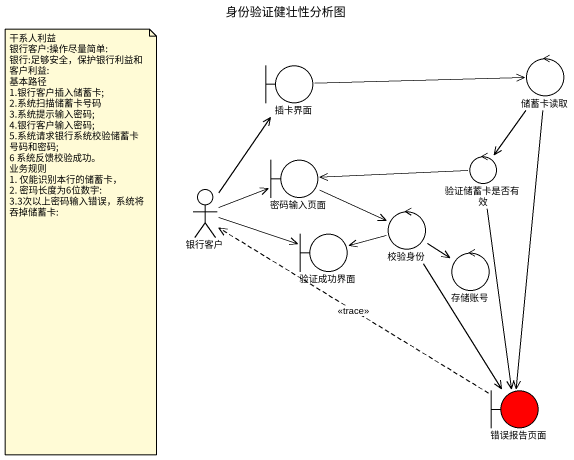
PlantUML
@startuml
title 身份验证健壮性分析图
boundary 插卡界面
control 储蓄卡读取
boundary 密码输入页面
control 验证储蓄卡是否有效
actor 银行客户
boundary 验证成功界面
control 校验身份
control 存储账号
boundary 错误报告页面 #FF0000
插卡界面 -right-> 储蓄卡读取
储蓄卡读取 --> 验证储蓄卡是否有效
储蓄卡读取 --> 错误报告页面
密码输入页面 -right-> 校验身份
验证储蓄卡是否有效 -left-> 密码输入页面
验证储蓄卡是否有效 --> 错误报告页面
银行客户 -up-> 插卡界面
银行客户 -right-> 密码输入页面
银行客户 -right-> 验证成功界面
校验身份 -left-> 验证成功界面
校验身份 --> 存储账号
校验身份 --> 错误报告页面
错误报告页面 .left.> 银行客户 : <<trace>>
note as N1
  干系人利益
  银行客户:操作尽量简单:
  银行:足够安全，保护银行利益和客户利益:
  基本路径
  1.银行客户插入储蓄卡;
  2.系统扫描储蓄卡号码
  3.系统提示输入密码;
  4.银行客户输入密码;
  5.系统请求银行系统校验储蓄卡号码和密码;
  6 系统反馈校验成功。
  业务规则
  1. 仅能识别本行的储蓄卡，
  2. 密玛长度为6位数宇:
  3.3次以上密码输入错误，系统将吞掉储蓄卡:
end note
@enduml
